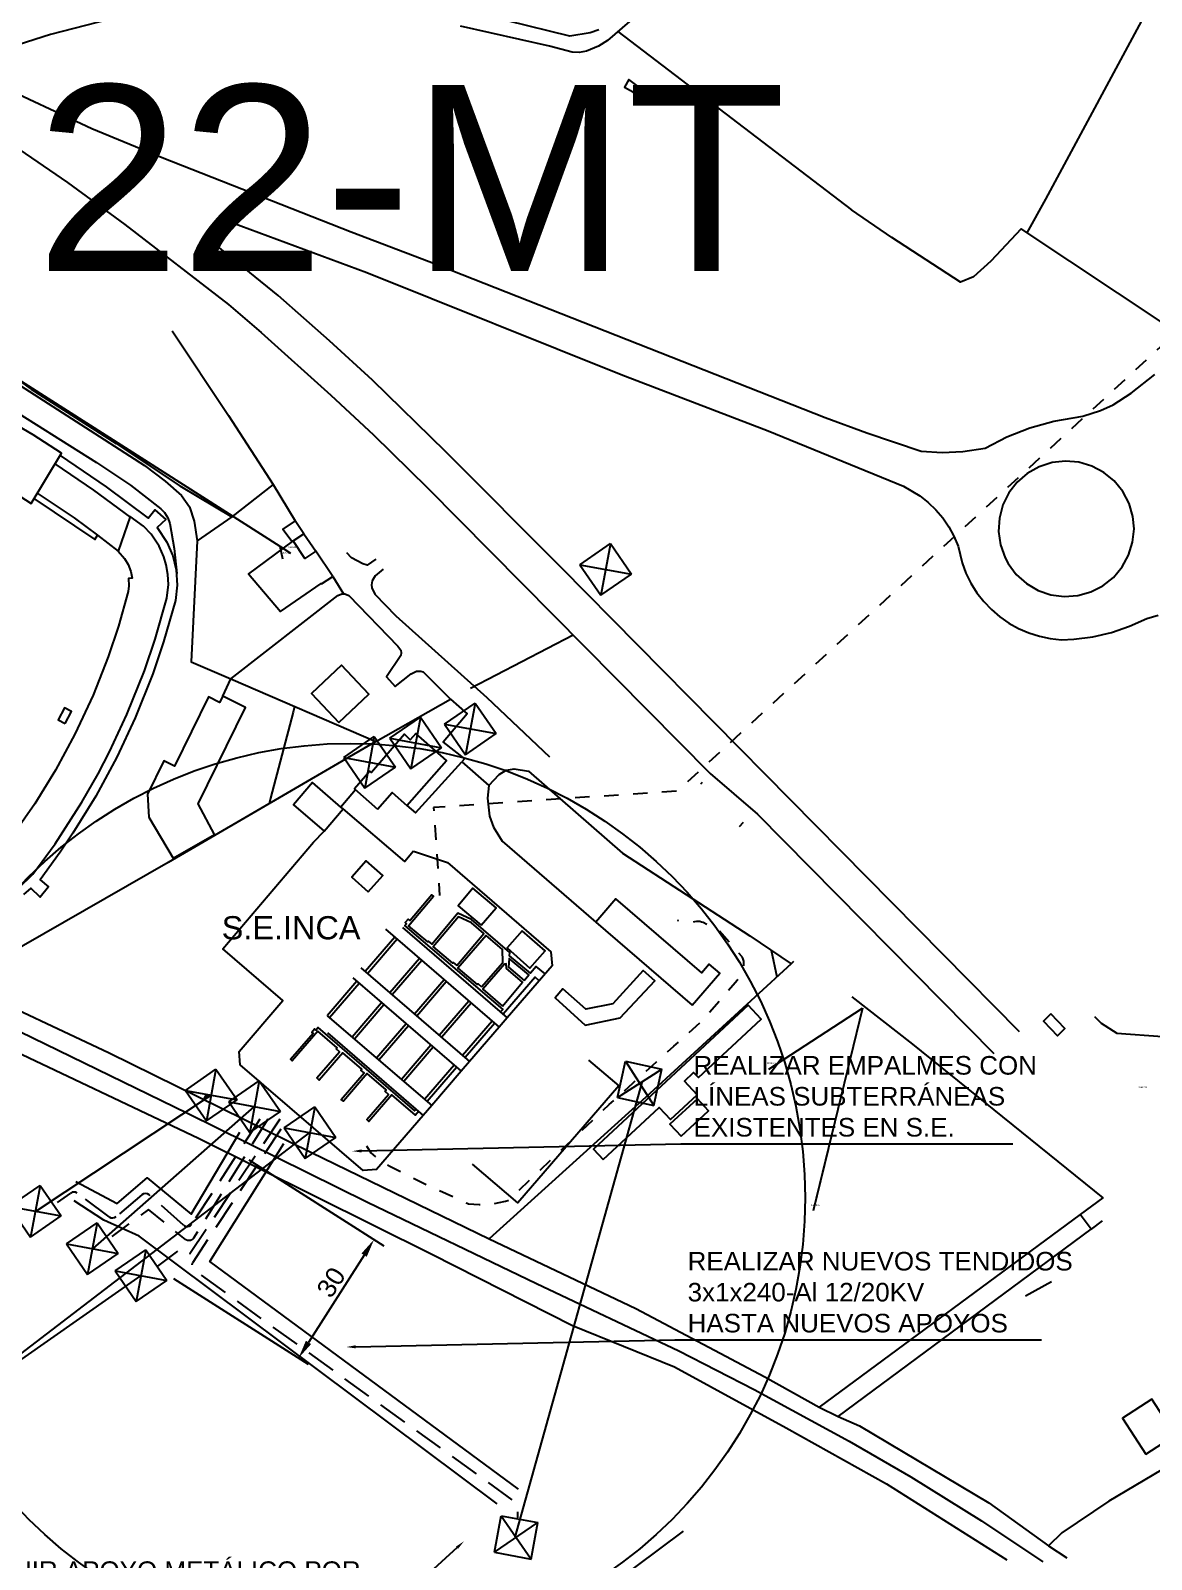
# Model space of a CAD drawing. Header units: millimetres. Extents: x 487814 to 495125, y 4392873 to 4398925.
# Drawn here: x 492955.3 to 493196.5, y 4396120.3 to 4396449.5 of the extents above; entities that cross this region are included whole.
import ezdxf
from ezdxf import colors
from ezdxf.entities.mleader import LeaderData, LeaderLine
from ezdxf.enums import TextEntityAlignment as Align
from ezdxf.math import Vec2, Vec3

# ---------------------------------------------------------------- set-up
doc = ezdxf.new("R2010")
doc.units = ezdxf.units.MM
for name, pattern in [('Tramo_AT__66_S_E_Tra', [6.24, 3.12, -3.12]), ('Tramo_BT__380_A_E_Tr', [2, 1, 1]), ('Tramo_BT__380_A_P_Tr', [2, 1, 1]), ('TRAZOS2', [9.525, 6.35, -3.175])]:
    doc.linetypes.add(name, pattern=pattern)
for name, color, linetype in [('Acometida_rotulo', 7, 'Continuous'), ('Cartografia_Base', 8, 'Continuous'), ('MT_CABLE_DESMUNTATGE', 3, 'TANCA'), ('MT_CABLE_EXISTENT', 5, 'Continuous'), ('MT_CABLE_NOU', 1, 'Continuous'), ('MT_TEXTES', 7, 'Continuous'), ('SITUACIÓ', 4, 'Continuous'), ('Subestacion_rotulo', 100, 'Continuous'), ('Tramo_AT__66_S_E_Trazado', 5, 'Tramo_AT__66_S_E_Tra'), ('Tramo_BT__380_A_E_Trazado', 10, 'Tramo_BT__380_A_E_Tr'), ('Tramo_BT__380_A_P_Trazado', 10, 'Tramo_BT__380_A_P_Tr')]:
    doc.layers.add(name, color=color, linetype=linetype)
doc.styles.get("Standard").update_dxf_attribs({"font": 'arial.ttf'})
doc.linetypes.add('TANCA', pattern='A,1,[136,im3.shx,S=0.1,R=0,X=-0.1,Y=-0.1],0,[136,im3.shx,S=0.1,R=180,X=0.1,Y=0.1],0.0001', length=1.0001)
doc.dimstyles.new('im3', dxfattribs={"dimscale": 2, "dimtxt": 1, "dimasz": 1, "dimexe": 1.25, "dimexo": 0.625, "dimgap": 0.4, "dimtad": 1, "dimdsep": 46, "dimtxsty": 'Standard', "dimcen": 1, "dimclrd": 8, "dimclre": 8, "dimadec": 0, "dimazin": 0, "dimtfac": 1, "dimtmove": 0, "dimatfit": 3, "dimfxl": 1, "dimtfill": 1, "dimarcsym": 0})

# ---------------------------------------------------------------- blocks, each defined once
blk = doc.blocks.new('*D15')
at = {"layer": 'Defpoints', "color": 0, "transparency": 16777216}
for p in [(493001.24, 4396207.08, 134.24), (492984.97, 4396181.53, 224.81), (493012.96, 4396163.7)]:
    blk.add_point(p, dxfattribs=at)
at = {"layer": 'MT_TEXTES', "color": 8, "lineweight": -2, "transparency": 16777216}
for p, q in [((493002.3, 4396206.41), (493031.34, 4396187.9)), ((493027.08, 4396185.87), (493015.11, 4396167.07)), ((492986.02, 4396180.86), (493015.07, 4396162.36))]:
    blk.add_line(p, q, dxfattribs=at)
at = {"layer": 'MT_TEXTES', "color": 8, "transparency": 16777216}
for points in [[(493026.52, 4396186.23), (493027.65, 4396185.51), (493029.23, 4396189.24)], [(493014.55, 4396167.43), (493015.67, 4396166.71), (493012.96, 4396163.7)]]:
    blk.add_solid(points, dxfattribs=at)
at = {"layer": 'MT_TEXTES', "color": 0, "transparency": 16777216, "insert": (493019.98, 4396180.01), "char_height": 4, "attachment_point": 5, "rotation": 57.4977, "bg_fill": 3, "box_fill_scale": 1.1, "bg_fill_color": 256, "bg_fill_true_color": 13158600, "bg_fill_transparency": 0}
blk.add_mtext('30', dxfattribs=at)
blk = doc.blocks.new('TM')
at = {"linetype": 'Continuous', "lineweight": -3}
for p, q in [((0.002, 0.002), (-0.002, -0.002)), ((-0.002, 0.002), (0.002, -0.002)), ((-0.002, 0.002), (-0.002, -0.002)), ((-0.002, 0.002), (0.002, 0.002)), ((0.002, 0.002), (0.002, -0.002)), ((-0.002, -0.002), (0.002, -0.002))]:
    blk.add_line(p, q, dxfattribs=at)

msp = doc.modelspace()

# ---------------------------------------------------------------- linework, layer by layer
at = {"layer": 'Cartografia_Base'}
for p, q in [((493081.71, 4396449.33, 103.56), (493131.99, 4396410.95, 102.14)), ((493007.54, 4396351.82, 111.77), (492998.64, 4396344.83, 114.39)), ((492969.68, 4396340.89, 112.12), (492974.14, 4396337.41, 112.28)), ((493014.08, 4396341.19, 112.17), (493016.71, 4396337.46, 112.17)), ((493020.35, 4396331.97, 113.25), (493022.65, 4396328.26, 113.25)), ((493072.05, 4396319.38, 108.11), (493049.99, 4396307.84, 110.97)), ((493011.8, 4396302.8, 114.44), (493006.94, 4396284.25, 114.44)), ((493012.08, 4396304.02, 112.73), (493011.8, 4396302.8, 112.75)), ((493025.25, 4396286.05, 114.15), (493022.08, 4396282.35, 114.15)), ((493099.86, 4396287.6, 108.22), (493099.47, 4396287.25, 108.22)), ((493006.94, 4396284.25, 112.74), (493006.62, 4396283.03, 112.74)), ((493108.68, 4396278.98, 108.14), (493107.82, 4396278.11, 108.13)), ((493037.74, 4396272.81, 111.86), (493045.06, 4396270.37, 111.86)), ((493031.66, 4396256.04, 111.97), (493056.14, 4396234.94, 111.97)), ((493035.37, 4396256.4, 111.92), (493057.9, 4396236.98, 111.97)), ((493033.66, 4396254.31, 111.82), (493027.3, 4396246.91, 111.89)), ((493034.18, 4396253.86, 111.82), (493027.83, 4396246.46, 111.89)), ((493039, 4396249.7, 111.82), (493032.65, 4396242.31, 111.89)), ((493039.5, 4396249.27, 111.82), (493033.15, 4396241.88, 111.89)), ((493114.71, 4396251.51, 111.67), (493115.93, 4396245.8, 111.66)), ((493026.34, 4396247.74, 111.97), (493049.78, 4396227.55, 112.03)), ((493119.5, 4396249.08, 111.87), (493118.98, 4396248.61, 111.9)), ((492923.54, 4396243.27, 113.23), (492991.43, 4396211.03, 111.9)), ((493025.51, 4396244.82, 111.9), (493019.13, 4396237.39, 111.96)), ((493026.03, 4396244.37, 111.9), (493019.65, 4396236.94, 111.96)), ((493024.63, 4396245.58, 112.03), (493047.98, 4396225.46, 112.03)), ((493044.29, 4396245.15, 111.72), (493037.93, 4396237.75, 111.79)), ((493044.77, 4396244.73, 111.72), (493038.42, 4396237.34, 111.79)), ((493030.85, 4396240.22, 111.9), (493024.48, 4396232.8, 111.96)), ((493031.35, 4396239.79, 111.9), (493024.98, 4396232.37, 111.96)), ((493049.59, 4396240.57, 111.73), (493043.25, 4396233.18, 111.79)), ((493050.1, 4396240.13, 111.89), (493043.75, 4396232.74, 111.95)), ((493019.13, 4396237.39, 112.03), (493041.63, 4396218.09, 112.06)), ((493054.62, 4396236.25, 111.94), (493048.25, 4396228.86, 111.94)), ((493057.9, 4396236.98, 111.97), (493056.14, 4396234.94, 111.97)), ((493019.19, 4396233.76, 112), (493039.79, 4396215.96, 112.06)), ((493036.14, 4396235.66, 111.8), (493029.78, 4396228.26, 111.86)), ((493036.62, 4396235.25, 111.8), (493030.26, 4396227.84, 111.86)), ((493055.16, 4396235.77, 111.91), (493048.8, 4396228.39, 111.88)), ((493056.14, 4396234.94, 112.07), (493049.78, 4396227.55, 112.07)), ((493041.45, 4396231.09, 111.8), (493035.1, 4396223.69, 111.86)), ((493041.96, 4396230.65, 111.96), (493035.61, 4396223.26, 112.02)), ((493046.45, 4396226.78, 111.94), (493040.1, 4396219.4, 111.94)), ((493047, 4396226.3, 111.87), (493040.65, 4396218.93, 111.83)), ((493049.78, 4396227.55, 112.03), (493047.98, 4396225.46, 112.03)), ((493047.98, 4396225.46, 112.07), (493041.63, 4396218.09, 112.07)), ((493041.63, 4396218.09, 112.06), (493039.79, 4396215.96, 112.06)), ((493185.93, 4396193.24, 109.34), (493183.57, 4396191.48, 109.93)), ((493175.06, 4396180.09, 109.4), (493169.42, 4396177.03, 109.56)), ((493174.37, 4396123.29, 109.77), (493178.34, 4396120.68, 110.65))]:
    msp.add_line(p, q, dxfattribs=at)
for points in [[(493266.8, 4396470.25, 105.48), (493268.5, 4396468.02, 105.26), (493268.58, 4396466.51, 105.21), (493268.1, 4396465.39, 105.17), (493237.33, 4396429.47, 102.3), (493199.69, 4396386.07, 102.04), (493168.48, 4396406.84, 101.76), (493161.97, 4396399.85, 102.02), (493158.22, 4396396.49, 102.28), (493155.44, 4396395.32, 102.34), (493140.69, 4396404.98, 102.2), (493131.99, 4396410.95, 102.19)], [(493094.71, 4396460.6, 103.06), (493079.48, 4396447.4, 103.66), (493077.51, 4396446.18, 103.74), (493074.98, 4396445.07, 104.16), (493073.38, 4396444.8, 104.24), (493071.88, 4396444.88, 104.3), (493067.01, 4396446.16, 104.42), (493047.79, 4396450.47, 105.02)], [(493187.12, 4396462.19, 102.46), (493196.43, 4396455.38, 102.3), (493173.75, 4396413.21, 101.26), (493169.74, 4396406, 101.88)], [(492974.68, 4396452.55, 105.94), (492959.55, 4396448.66, 106.09), (492950.85, 4396445.86, 106.53)], [(493077.63, 4396449.65, 103.56), (493075.73, 4396449.01, 103.7), (493071.38, 4396448.31, 103.85), (493057.95, 4396451.63, 104.5)], [(492946.97, 4396438.5, 106.92), (492968.44, 4396428.46, 106.96), (492983.63, 4396422.23, 107.05), (493024.3, 4396406.16, 106.55), (493041.05, 4396399.83, 106.53), (493126.29, 4396366.2, 102.66), (493135.29, 4396362.94, 102.31), (493147, 4396358.96, 102.03), (493151.47, 4396358.71, 101.86), (493155.95, 4396358.92, 101.68), (493160.72, 4396359.64, 101.33), (493165.45, 4396362.06, 101.46), (493170.39, 4396364, 101.59), (493175.5, 4396365.44, 101.72), (493181.79, 4396366.48, 101.98), (493185.59, 4396367.7, 101.98), (493188.31, 4396368.92, 102), (493192.17, 4396371.45, 102.07), (493197.27, 4396375.5, 102.14)], [(493087.94, 4396434.02, 103.27), (493088.72, 4396435.46, 103.15), (493084.08, 4396438.97, 103.47), (493083.12, 4396437.35, 103.58), (493084.45, 4396436.59, 103.51), (493087.94, 4396434.02, 103.27)], [(492936.42, 4396433.93, 106.74), (492938.93, 4396433, 106.6), (492951.62, 4396424.78, 106.45), (492963.24, 4396416.79, 106.38), (492975.59, 4396407.75, 106.43), (492997.87, 4396390.56, 106.89), (493004.89, 4396384.52, 107.06), (493019.94, 4396370.99, 107.39), (493029.07, 4396362.5, 107.59), (493040.74, 4396351.1, 107.86), (493101.53, 4396289.6, 108.32), (493111.75, 4396280.8, 108.14), (493162.61, 4396229.25, 108.56)], [(493168.14, 4396233.96, 108.53), (493069.57, 4396333.87, 108.31), (493044.63, 4396358.86, 107.82), (493028.85, 4396374.24, 107.5), (493019.65, 4396382.7, 107.32), (493008.56, 4396392.51, 107.23), (492995.22, 4396403.35, 106.88), (492995.39, 4396404.96, 106.71), (492995.98, 4396406.26, 106.59), (492996.93, 4396407.33, 106.46), (492998.6, 4396408.23, 106.3), (493027.63, 4396397.45, 106.37), (493082.4, 4396375.5, 103.51), (493114.03, 4396363.34, 102.71), (493143.15, 4396351.46, 101.74), (493146.69, 4396349.37, 101.73), (493148.49, 4396347.94, 101.72), (493150.14, 4396346.34, 101.71), (493151.62, 4396344.58, 101.71), (493152.92, 4396342.68, 101.7), (493154.02, 4396340.66, 101.7), (493154.91, 4396338.54, 101.69), (493155.78, 4396334.91, 101.63), (493156.62, 4396332.67, 101.6), (493157.69, 4396330.53, 101.57), (493158.96, 4396328.5, 101.54), (493160.44, 4396326.62, 101.51), (493162.09, 4396324.89, 101.48), (493163.9, 4396323.33, 101.45), (493165.87, 4396321.96, 101.42), (493167.96, 4396320.79, 101.39), (493170.15, 4396319.84, 101.36), (493172.43, 4396319.11, 101.33), (493174.77, 4396318.62, 101.3), (493177.15, 4396318.36, 101.27), (493179.87, 4396318.48, 101.27), (493183.93, 4396319.01, 101.27), (493187.92, 4396319.93, 101.27), (493191.8, 4396321.26, 101.27), (493195.52, 4396322.96, 101.27), (493198, 4396323.66, 101.29)], [(492892.17, 4396388.28, 111.69), (492902.13, 4396387.74, 111.69), (492904.37, 4396387.48, 111.69), (492921.6, 4396382.91, 111.69), (492925.67, 4396381.53, 111.76), (492931, 4396379.28, 111.87), (492935.95, 4396376.98, 112.03), (492940.45, 4396374.55, 112.17), (492948.67, 4396369.56, 112.17), (492969.48, 4396356.51, 111.86), (492976.79, 4396351.62, 111.94), (492983.32, 4396346.56, 111.93), (492984.1, 4396345.73, 111.93), (492984.81, 4396344.62, 111.93), (492985.23, 4396343.4, 111.93), (492986.22, 4396338.01, 112.1), (492986.75, 4396332.62, 112.27)], [(492904.12, 4396372.39, 111.7), (492910.7, 4396370.19, 111.7), (492918.16, 4396367.38, 111.7), (492923.28, 4396365.25, 111.7), (492930.22, 4396362.09, 111.7), (492937.34, 4396358.5, 111.7), (492943.71, 4396354.97, 111.7), (492948.48, 4396352.13, 111.7), (492955.39, 4396347.69, 111.7), (492961.94, 4396358.57, 111.7), (492955.85, 4396362.46, 111.7), (492949.27, 4396366.37, 111.7), (492941.88, 4396370.4, 111.7), (492935.03, 4396373.81, 111.7), (492926.67, 4396377.59, 111.7), (492921.36, 4396379.77, 111.7), (492913.48, 4396382.72, 111.7), (492907.64, 4396384.69, 111.7), (492903.71, 4396372.53, 111.7), (492904.12, 4396372.39, 111.7)], [(492938.67, 4396384.31, 113.03), (492955.42, 4396372.3, 113.3), (492973.72, 4396360.61, 112.97), (492987.4, 4396351.48, 112.99), (492998.64, 4396344.83, 112.74), (492991.17, 4396339.66, 114.73), (492989.83, 4396313.62, 114.81), (492998.42, 4396309.92, 114.79), (493021.44, 4396327.88, 112.92), (493022.31, 4396328.27, 112.92), (493022.93, 4396328.26, 112.92), (493023.82, 4396327.92, 112.92), (493034.36, 4396317.01, 113.52), (493034.98, 4396316.1, 113.6), (493035.09, 4396315.58, 113.75), (493035, 4396314.96, 114.07), (493031.91, 4396310.38, 115.11), (493033.79, 4396308.29, 115.11), (493037.19, 4396311, 113.55), (493038.39, 4396311.58, 112.9), (493039.27, 4396311.58, 112.85), (493039.82, 4396311.44, 112.82), (493040.23, 4396311.06, 112.82), (493045.67, 4396305.58, 114.04)], [(492985.75, 4396384.86, 110.28), (492997.92, 4396366.62, 111.55), (493007.54, 4396351.82, 112.93), (493012.26, 4396343.94, 112.17)], [(492947.94, 4396376.3, 111.97), (492970.12, 4396362.15, 111.91), (492979.78, 4396355.86, 111.81), (492984.27, 4396352.52, 111.81), (492987.77, 4396349.39, 111.82), (492989.47, 4396346.97, 111.83), (492990.5, 4396343.89, 111.76), (492991.17, 4396339.66, 111.75)], [(492961.63, 4396358.06, 115.94), (492971.58, 4396351.28, 115.86), (492980.61, 4396344.52, 115.78), (492982.05, 4396346.32, 114.99), (492984.38, 4396344.25, 115.83), (492982.51, 4396342.54, 115.94), (492984.65, 4396339.39, 115.94), (492985.93, 4396336.45, 115.94), (492986.65, 4396333.45, 115.94), (492986.86, 4396330.15, 115.94), (492986.47, 4396326.81, 115.94), (492983.93, 4396317.9, 115.91), (492981.59, 4396311.01, 115.88), (492977.81, 4396301.55, 115.85), (492973.86, 4396293.11, 115.81), (492969.3, 4396284.66, 115.78), (492964.42, 4396276.72, 115.74), (492961.65, 4396272.62, 115.73), (492957.32, 4396266.7, 115.7), (492959.18, 4396265.17, 115.01), (492957.32, 4396262.91, 115.74), (492955.34, 4396264.89, 115.74), (492953.76, 4396263.53, 115.75)], [(492960.52, 4396356.21, 115.23), (492968.83, 4396350.59, 115.17), (492976.72, 4396344.78, 115.1)], [(493192.79, 4396342.26, 101.44), (493192.55, 4396344.92, 101.44), (493191.73, 4396347.71, 101.44), (493190.38, 4396350.29, 101.44), (493188.54, 4396352.55, 101.44), (493186.29, 4396354.4, 101.44), (493183.72, 4396355.76, 101.44), (493180.93, 4396356.59, 101.44), (493178.03, 4396356.84, 101.44), (493175.14, 4396356.52, 101.44), (493172.37, 4396355.62, 101.44), (493169.83, 4396354.19, 101.44), (493167.62, 4396352.29, 101.44), (493165.84, 4396349.99, 101.44), (493164.55, 4396347.38, 101.44), (493163.81, 4396344.56, 101.44), (493163.64, 4396341.66, 101.44), (493164.05, 4396338.77, 101.44), (493165.03, 4396336.03, 101.44), (493165.71, 4396334.75, 101.44), (493167.46, 4396332.41, 101.44), (493169.63, 4396330.47, 101.44), (493172.14, 4396329, 101.44), (493174.9, 4396328.06, 101.44), (493177.78, 4396327.69, 101.44), (493180.69, 4396327.89, 101.44), (493183.49, 4396328.67, 101.44), (493186.09, 4396329.99, 101.44), (493188.37, 4396331.8, 101.44), (493190.25, 4396334.03, 101.44), (493191.64, 4396336.58, 101.44), (493192.5, 4396339.36, 101.44), (493192.79, 4396342.26, 101.44)], [(492956.02, 4396348.74, 111.74), (492969.11, 4396339.95, 111.74), (492969.68, 4396340.89, 112.12)], [(492956.74, 4396349.93, 111.68), (492964.65, 4396344.58, 111.61), (492969.68, 4396340.89, 112.12)], [(492952.73, 4396264.97, 114.99), (492955.8, 4396267.88, 115.01), (492960.57, 4396274.43, 115.04), (492966.34, 4396283.4, 115.08), (492969.81, 4396289.5, 115.1), (492972.29, 4396294.26, 115.12), (492976.03, 4396302.28, 115.16), (492979.78, 4396311.65, 115.19), (492982.1, 4396318.49, 115.22), (492984.61, 4396327.3, 115.25), (492984.95, 4396330.23, 115.25), (492984.86, 4396332.43, 115.25), (492984.5, 4396334.48, 115.25), (492983.98, 4396336.23, 115.25), (492982.94, 4396338.54, 115.25), (492981.25, 4396341.06, 115.25), (492979.59, 4396342.83, 115.23), (492976.76, 4396344.92, 115.36), (492974.14, 4396337.41, 112.28), (492975.5, 4396335.88, 112.27), (492976.28, 4396334.57, 112.26), (492976.85, 4396333.06, 112.25), (492977.14, 4396331.64, 112.24), (492976.36, 4396331.57, 111.82), (492976.42, 4396329.97, 111.82), (492976.26, 4396328.76, 111.82), (492974.18, 4396321.28, 111.81), (492971.98, 4396314.65, 111.81), (492968.77, 4396306.46, 111.8), (492964.85, 4396298.02, 111.79), (492960.67, 4396290.28, 111.79), (492956.18, 4396283.02, 111.78), (492951.89, 4396276.87, 111.77)], [(493020.35, 4396331.97, 111.03), (493016.71, 4396337.46, 110.57), (493014.3, 4396335.86, 110.9), (493011.78, 4396339.67, 111.13), (493014.08, 4396341.19, 111.44), (493012.26, 4396343.94, 112.17), (493009.62, 4396342.19, 111.82), (493011.59, 4396339.53, 111.1), (493002.17, 4396332.59, 111.98), (493009.08, 4396324.46, 112.56), (493017.85, 4396330.5, 111.34), (493017.93, 4396330.37, 111.35), (493020.35, 4396331.97, 111.03)], [(493029.62, 4396335.72, 113.18), (493027.74, 4396334.44, 112.65), (493026.82, 4396334.73, 112.65), (493024.39, 4396335.98, 112.4), (493023.33, 4396337.11, 112.4)], [(493031.21, 4396333.54, 113.3), (493029.47, 4396332.13, 112.86), (493028.82, 4396331.08, 112.65), (493028.65, 4396330.17, 112.49), (493028.72, 4396329.52, 112.38), (493029.41, 4396328.17, 112.12), (493033.92, 4396323.54, 112.26), (493053.51, 4396305.9, 111.46), (493066.95, 4396293.17, 110.55)], [(492772.51, 4396320.7, 116.47), (492815.65, 4396300.14, 116.02), (492871.59, 4396273.01, 113.91), (492923.66, 4396248.46, 113.31), (492947.29, 4396236.72, 113.2), (492989.09, 4396216.44, 112.57), (493027.8, 4396197.27, 111.91), (493064.17, 4396179.73, 111.7), (493094.8, 4396165.27, 111.16), (493111.03, 4396156.91, 111.17), (493131.46, 4396145.81, 111.07), (493144.72, 4396138.15, 110.87), (493159.95, 4396128.69, 110.31), (493173.16, 4396119.82, 109.7)], [(493021.65, 4396300.53, 112.94), (493028.12, 4396306.62, 112.94), (493022.23, 4396312.87, 112.94), (493015.76, 4396306.78, 112.93), (493021.65, 4396300.53, 112.94)], [(492996.64, 4396306.19, 115.06), (492998.42, 4396309.92, 114.98), (493029.63, 4396296.44, 114.86), (493045.67, 4396305.58, 114.04)], [(492996.64, 4396306.19, 112.72), (492995.97, 4396304.84, 112.74), (492993.55, 4396306.04, 112.69), (492986.24, 4396291.17, 112.86), (492984, 4396292.28, 112.89), (492980.45, 4396285.1, 112.79), (492980.75, 4396280.19, 112.71), (492986, 4396271.31, 112.54), (492994.91, 4396276.42, 112.55), (492991.35, 4396283.01, 112.69), (493001.53, 4396303.77, 112.82), (492996.64, 4396306.19, 112.72)], [(493045.67, 4396305.58, 114.04), (493049.28, 4396302.38, 112.25), (493044.12, 4396296.3, 112.4), (493048.68, 4396292.75, 112.54), (493048.1, 4396292.11, 112.54)], [(492962.71, 4396300.32, 111.76), (492964.08, 4396302.93, 111.2), (492962.61, 4396303.7, 111.03), (492961.24, 4396301.09, 111.03), (492962.71, 4396300.32, 111.76)], [(493029.63, 4396296.44, 112.99), (492984.93, 4396270.39, 112.98), (492940.05, 4396244.71, 114.52), (492941.38, 4396243.92, 112.79), (492972.17, 4396229.39, 112.47), (493015.78, 4396207.95, 112.13), (493054.03, 4396189.38, 111.68)], [(493029.99, 4396281.91, 112.45), (493033.11, 4396285.47, 112.26), (493036.28, 4396282.69, 112.03), (493044.79, 4396292.4, 111.5), (493038.21, 4396298.18, 111.99), (493037, 4396296.81, 112.06), (493035.75, 4396298.02, 112.16), (493028.69, 4396289.75, 112.59), (493028.34, 4396290.06, 112.62), (493025.02, 4396286.27, 112.64), (493029.99, 4396281.91, 112.45)], [(493036.28, 4396282.69, 112.54), (493038.11, 4396281.07, 112.54), (493048.1, 4396292.11, 112.54)], [(493048.1, 4396292.11, 112.54), (493053.93, 4396286.95, 112.24), (493056.18, 4396289.37, 112.24), (493057.64, 4396290.29, 112.24), (493059.35, 4396290.57, 112.24), (493062.47, 4396290.05, 113.02), (493082.71, 4396272.44, 111.83), (493110.11, 4396254.63, 111.98), (493118.98, 4396248.61, 111.9)], [(493022.08, 4396282.35, 112.51), (493015.94, 4396287.61, 112.62), (493011.87, 4396282.85, 112.56), (493018.51, 4396277.17, 112.42), (493022.58, 4396281.93, 112.51), (493022.08, 4396282.35, 112.51)], [(493053.93, 4396286.95, 111.67), (493053.63, 4396284.27, 111.75), (493054.06, 4396280.41, 111.88), (493054.92, 4396277.98, 111.88), (493056.78, 4396274.98, 111.87), (493076.99, 4396257.58, 112.01)], [(493037.74, 4396272.81, 112.27), (493035.81, 4396270.62, 112.34), (493022.58, 4396281.93, 112.34)], [(493039.79, 4396215.96, 112.06), (493029.71, 4396204.28, 112.06), (493026.88, 4396204.11, 112.06), (493000.39, 4396226.84, 112.12), (493000.17, 4396229.73, 112.12), (493009.59, 4396240.71, 112.12), (492996.67, 4396251.81, 112.25), (493016.16, 4396274.78, 112.26), (493018.51, 4396277.17, 112.42)], [(493027.96, 4396264.1, 115.1), (493031.08, 4396267.59, 114.99), (493027.53, 4396270.76, 114.99), (493024.41, 4396267.27, 114.99), (493027.96, 4396264.1, 115.1)], [(493045.06, 4396270.37, 111.96), (493067.27, 4396251.16, 112.07), (493067.56, 4396248.19, 112.07), (493057.9, 4396236.98, 112.07)], [(493066.02, 4396246.41, 111.93), (493064.11, 4396248.01, 111.93), (493062.88, 4396246.57, 111.93), (493058.38, 4396250.31, 111.93), (493058.42, 4396251.02, 111.93), (493050.22, 4396258.15, 111.93), (493047.27, 4396259.47, 111.92), (493041.71, 4396252.84, 111.95), (493040.93, 4396253.5, 111.95), (493040.76, 4396253.3, 111.95), (493036.63, 4396256.77, 111.92), (493041.99, 4396263.16, 111.92), (493041.62, 4396263.47, 111.92), (493036.96, 4396257.91, 111.86), (493036.59, 4396258.22, 111.86), (493035.94, 4396257.45, 111.86), (493036.21, 4396257.22, 111.86), (493035.83, 4396256.77, 111.99), (493056.91, 4396238.72, 111.97), (493056.46, 4396238.22, 111.98)], [(493052.3, 4396256.88, 111.94), (493055.49, 4396260.65, 112.05), (493050.51, 4396264.87, 112.05), (493047.32, 4396261.1, 112.05), (493052.3, 4396256.88, 111.94)], [(493097.69, 4396239.72, 112.01), (493103.61, 4396246.58, 112.03), (493101.37, 4396248.51, 112.06), (493099.74, 4396246.62, 112.06), (493081.28, 4396262.55, 111.93), (493076.99, 4396257.58, 112.01), (493097.69, 4396239.72, 112.01)], [(493047.02, 4396248.25, 111.97), (493052.86, 4396255.12, 111.97), (493050.16, 4396257.42, 111.97), (493047.43, 4396258.67, 111.97), (493041.96, 4396252.24, 111.97), (493046.1, 4396248.72, 111.97), (493046.25, 4396248.9, 111.97), (493047.02, 4396248.25, 111.97)], [(493061.13, 4396255.72, 112.05), (493057.85, 4396252.02, 111.95), (493062.77, 4396247.66, 111.95), (493066.05, 4396251.36, 111.95), (493061.13, 4396255.72, 112.05)], [(493052.37, 4396243.64, 111.97), (493056.91, 4396248.9, 111.97), (493056.85, 4396251.65, 111.97), (493053.32, 4396254.7, 111.97), (493047.26, 4396247.68, 111.97), (493051.43, 4396244.11, 111.97), (493051.61, 4396244.3, 111.97), (493052.37, 4396243.64, 111.97)], [(493061.54, 4396244.99, 111.92), (493062.52, 4396246.21, 111.97), (493058.28, 4396249.75, 111.98), (493058.19, 4396247.86, 111.98), (493061.54, 4396244.99, 111.92)], [(493056.83, 4396239.47, 111.98), (493061.16, 4396244.62, 111.96), (493057.76, 4396247.56, 111.96), (493057.69, 4396248.57, 111.96), (493057.32, 4396248.54, 111.97), (493052.62, 4396243.11, 111.97), (493056.83, 4396239.47, 111.98)], [(493118.98, 4396248.61, 111.9), (493087.75, 4396219.86, 112.93), (493054.03, 4396189.38, 112.93), (493085.54, 4396174.34, 110.6), (493113.3, 4396159.68, 110.59), (493125.01, 4396153.11, 110.75)], [(493074.67, 4396235.41, 111.85), (493082.21, 4396236.97, 112.01), (493089.65, 4396244.95, 112.02), (493087.11, 4396247.14, 112.02), (493080.58, 4396239.94, 111.9), (493074.83, 4396238.81, 111.82), (493069.86, 4396243.2, 111.82), (493068.18, 4396241.25, 111.85), (493074.67, 4396235.41, 111.85)], [(493064.75, 4396244.92, 111.98), (493063.87, 4396245.69, 111.98), (493057, 4396237.74, 111.98)], [(493078.52, 4396206.43, 110.89), (493090.58, 4396217.67, 111.16), (493093, 4396215.06, 110.97), (493098.74, 4396220.38, 111.74), (493096.07, 4396223.34, 111.72), (493097.98, 4396225.2, 111.81), (493099.05, 4396224.09, 111.7), (493112.56, 4396236.67, 110.79), (493109.76, 4396239.68, 111.19), (493076.43, 4396208.66, 110.99), (493078.52, 4396206.43, 110.89)], [(493132.05, 4396241.5, 109.91), (493145.11, 4396231.27, 110.58), (493186.06, 4396198.18, 110.03), (493181.23, 4396194.61, 109.9)], [(493174.92, 4396237.79, 110.81), (493173.32, 4396236.25, 110.81), (493176.33, 4396233.11, 110.81), (493177.93, 4396234.65, 110.81), (493174.92, 4396237.79, 110.81)], [(493184.26, 4396237.24, 106.83), (493185.75, 4396235.82, 106.88), (493189.12, 4396233.66, 106.82), (493228.39, 4396230.82, 104.42)], [(493038.81, 4396216.8, 111.81), (493038.12, 4396216, 111.81), (493033.04, 4396220.38, 111.98), (493028.11, 4396214.66, 111.92), (493027.67, 4396215.04, 111.92), (493032.34, 4396220.46, 111.94), (493031.58, 4396221.12, 111.94), (493031.85, 4396221.43, 111.94), (493027.76, 4396224.96, 111.94), (493022.62, 4396219, 111.94), (493022.16, 4396219.4, 111.94), (493027.06, 4396225.09, 111.95), (493026.38, 4396225.68, 111.95), (493026.61, 4396225.94, 111.95), (493022.53, 4396229.45, 111.94), (493017.44, 4396223.55, 111.94), (493016.9, 4396224.01, 111.94), (493021.78, 4396229.67, 111.94), (493021.09, 4396230.27, 111.94), (493021.28, 4396230.5, 111.94), (493017.09, 4396234.11, 111.94), (493011.59, 4396227.72, 111.94), (493011.23, 4396228.03, 111.94), (493016.09, 4396233.66, 111.94), (493015.81, 4396233.9, 111.94), (493016.38, 4396234.56, 111.94), (493016.68, 4396234.3, 111.94), (493017.15, 4396234.85, 111.94), (493037.96, 4396216.92, 111.94), (493038.27, 4396217.28, 111.94)], [(493075.41, 4396227.86, 111.93), (493081.93, 4396222.3, 111.93), (493060.15, 4396197.1, 112.2), (493050.43, 4396205.48, 112.07)], [(492993.64, 4396219.79, 112.12), (492992.93, 4396220.14, 112.13), (492992.49, 4396219.4, 112.13)], [(493095.29, 4396211.5, 111.57), (493101.24, 4396216.96, 111.57), (493098.86, 4396219.55, 111.57), (493092.91, 4396214.09, 111.57), (493095.29, 4396211.5, 111.57)], [(492991.43, 4396211.03, 111.34), (493041.67, 4396186.04, 111.15), (493071.9, 4396170.72, 110.32), (493093.89, 4396161.78, 110.06)], [(493129.13, 4396151.14, 110.36), (493183.57, 4396191.48, 109.93), (493181.23, 4396194.61, 109.93), (493125.01, 4396153.11, 110.75), (493129.13, 4396151.14, 110.36)], [(493279.43, 4396184.86, 105.44), (493262.96, 4396179.48, 104.53), (493238.96, 4396165.84, 109.02), (493228.31, 4396159.41, 109.4), (493209.89, 4396146.22, 110.1), (493187.36, 4396132.86, 109.64), (493177.28, 4396126.08, 109.26), (493174.37, 4396123.29, 109.77)], [(493093.89, 4396161.78, 110.56), (493117.92, 4396148.67, 110.56), (493139.5, 4396136.61, 110.63), (493165.39, 4396120.26, 109.93)], [(493195.34, 4396143.03, 109.93), (493201.66, 4396147.12, 109.95), (493196.64, 4396154.86, 109.83), (493190.32, 4396150.75, 109.81), (493195.34, 4396143.03, 109.93)], [(493129.13, 4396151.14, 110.36), (493133.68, 4396149.11, 110.36), (493161.51, 4396132.51, 109.9), (493174.37, 4396123.29, 109.77)], [(493095.73, 4396126.44, 109.97), (493075.11, 4396110.99, 110.18), (493073.12, 4396108.84, 110.18), (493073.58, 4396108.14, 110.18)]]:
    msp.add_polyline3d(points, dxfattribs=at)
at = {"layer": 'MT_CABLE_DESMUNTATGE'}
for points in [[(493086.82, 4396223.01), (493059.55, 4396125.17)], [(492994.17, 4396220.32), (492956.3, 4396195.18)], [(492968.71, 4396187.22), (493003.5, 4396217.85)], [(492933.82, 4396149.86), (493015.42, 4396212.25)]]:
    msp.add_lwpolyline(points, dxfattribs=at)
at = {"layer": 'MT_CABLE_NOU', "linetype": 'TRAZOS2'}
for p, q in [((492963.91, 4396199.23), (492960.98, 4396197.17)), ((492972.21, 4396194.1), (492965.32, 4396199.22)), ((492979.24, 4396198.85), (492973.7, 4396194.15))]:
    msp.add_line(p, q, dxfattribs=at)
at = {"layer": 'MT_CABLE_NOU', "linetype": 'Continuous'}
for p, q in [((492971.09, 4396193.38), (492964.64, 4396197.55)), ((492978.68, 4396189.97), (492971.09, 4396193.38))]:
    msp.add_line(p, q, dxfattribs=at)
at = {"layer": 'MT_CABLE_NOU'}
msp.add_lwpolyline([(492979.05, 4396181.46), (492933.82, 4396149.86)], dxfattribs=at)
for centre, start, end in [((492964.61, 4396198.25), 53.3959, 125.1879), ((492980.02, 4396197.94), 48.5633, 130.2831), ((492972.92, 4396195.07), 233.3959, 310.2831)]:
    msp.add_arc(centre, 1.2, start, end, dxfattribs=at)
at = {"layer": 'SITUACIÓ', "color": 4}
msp.add_circle((493024.15, 4396198.18, 138.15), 97.87, dxfattribs=at)
at = {"layer": 'Tramo_AT__66_S_E_Trazado', "flags": 128}
for points in [[(493369.92, 4396539.1), (493309.62, 4396483.64), (493094.54, 4396285.8), (493042.05, 4396282.21), (493043.06, 4396267.7), (493043.33, 4396263.32)], [(493027.56, 4396209.41), (493028.55, 4396207.91), (493029.89, 4396206.69), (493030.54, 4396206.27), (493031.19, 4396205.87), (493032.62, 4396205.05), (493033.9, 4396204.4), (493034.95, 4396203.87), (493040.26, 4396201.16), (493049.28, 4396197.02), (493049.56, 4396196.94), (493050.73, 4396196.82), (493051.86, 4396196.77), (493052.83, 4396196.78), (493053.62, 4396196.82), (493055.11, 4396196.98), (493056.14, 4396197.17), (493057.5, 4396197.49), (493057.98, 4396197.62), (493058.24, 4396197.73), (493058.44, 4396197.87), (493064.42, 4396203.65), (493068.83, 4396207.84), (493072.19, 4396211), (493076.86, 4396215.45), (493079.83, 4396218.29), (493081.68, 4396219.97), (493084.91, 4396222.88), (493089.18, 4396226.72), (493093.76, 4396230.85), (493099.69, 4396236.2), (493106.98, 4396244.6), (493107.36, 4396245.06), (493107.77, 4396245.67), (493108.15, 4396246.31), (493108.5, 4396247.08), (493108.74, 4396247.78), (493108.8, 4396248), (493108.84, 4396248.41), (493108.83, 4396248.98), (493108.79, 4396249.15), (493108.58, 4396249.82), (493108.45, 4396250.1), (493107.11, 4396251.62), (493104.1, 4396255.04), (493103.57, 4396255.64), (493103.42, 4396255.78), (493103.26, 4396255.88), (493100.05, 4396257.45), (493099.71, 4396257.59), (493099.32, 4396257.68), (493098.96, 4396257.71), (493098.6, 4396257.68), (493098.22, 4396257.62), (493096.57, 4396257.4), (493094.55, 4396257.91)]]:
    msp.add_lwpolyline(points, dxfattribs=at)
at = {"layer": 'Tramo_BT__380_A_E_Trazado', "flags": 128}
for points in [[(492892.25, 4396412.9), (492892.34, 4396412.85), (493008.92, 4396338.5)], [(493134.35, 4396239.04), (493123.73, 4396195.37)], [(493126.94, 4396208.58), (493123.73, 4396195.37)]]:
    msp.add_lwpolyline(points, dxfattribs=at)
at = {"layer": 'Tramo_BT__380_A_P_Trazado', "flags": 128}
for points in [[(493008.92, 4396338.5), (493009.5, 4396335.79)], [(493008.92, 4396338.5), (493011.25, 4396336.99)], [(493114.22, 4396225.91), (493134.35, 4396239.04)]]:
    msp.add_lwpolyline(points, dxfattribs=at)

# ---------------------------------------------------------------- block references
at = {"layer": 'MT_CABLE_DESMUNTATGE', "color": 8, "zscale": 2000}
for p, xscale, yscale, rotation in [((493086.39, 4396222.84), 2000.000000000158, 1999.999999999949, 77.7804404041469), ((492994.17, 4396220.32), 2000.000000000123, 2000, 34.54811898855665), ((493003.5, 4396217.85), 2000.000000000123, 2000, 34.54811898855665)]:
    msp.add_blockref('TM', p, dxfattribs=dict(at, xscale=xscale, yscale=yscale, rotation=rotation))
at = {"layer": 'MT_CABLE_EXISTENT', "color": 8, "xscale": 2000.000000000123, "yscale": 2000, "zscale": 2000, "rotation": 34.54811898855665}
for p in [(493079.05, 4396333.49), (493049.96, 4396299.17, -112.12), (493038.17, 4396296.12, -112.12), (493028.25, 4396291.99, -112.12)]:
    msp.add_blockref('TM', p, dxfattribs=at)
at = {"layer": 'MT_CABLE_NOU', "color": 8, "zscale": 2000}
for p, xscale, yscale, rotation in [((492956.32, 4396195.33), 2000.000000000123, 2000, 34.54811898855665), ((492968.57, 4396187.24), 2000.000000000123, 2000, 34.54811898855665), ((493059.82, 4396125.1), 2000.000000000081, 2000.000000000063, 79.51827708903238)]:
    msp.add_blockref('TM', p, dxfattribs=dict(at, xscale=xscale, yscale=yscale, rotation=rotation))

# ---------------------------------------------------------------- texts
at = {"layer": 'Acometida_rotulo'}
for s, p in [('0183495', (493010.82, 4396338.02)), ('0183478', (493009.07, 4396336.82)), ('0181767', (493113.79, 4396226.94)), ('0181763', (493193.74, 4396221.75)), ('0562805', (493123.23, 4396196.37)), ('0562805', (493123.23, 4396196.37))]:
    msp.add_text(s, height=0.35, dxfattribs=at).set_placement(p, align=Align.BOTTOM_LEFT)
at = {"layer": 'SITUACIÓ', "color": 4}
msp.add_text('22-MT', height=40, dxfattribs=at).set_placement((492956.43, 4396385.78, 1.89), align=Align.BOTTOM_LEFT)
at = {"layer": 'Subestacion_rotulo'}
msp.add_text('S.E.INCA', height=5, dxfattribs=at).set_placement((492996.42, 4396252.35, -112.14), align=Align.BOTTOM_LEFT)

# ---------------------------------------------------------------- leaders
at = {"layer": 'MT_TEXTES'}
ml = msp.add_multileader_mtext('Standard', dxfattribs=at)
ml.set_content('SUSTITUIR APOYO METÁLICO POR\\PNUEVO APOYO C4500/14m + CAS', color=256)
ml.set_leader_properties(color=8)
ml.build(insert=Vec2(0, 0))
ml.multileader.update_dxf_attribs({"text_left_attachment_type": 5, "text_right_attachment_type": 5, "dogleg_length": 0.36, "arrow_head_size": 2, "scale": 2})
ctx = ml.context
ctx.base_point, ctx.scale, ctx.arrow_head_size, ctx.plane_origin = Vec3(492917.85, 4396106.41), 2, 2, Vec3(493143.39, 4396017.65)
ctx.left_attachment, ctx.right_attachment, ctx.text_align_type = 5, 5, 2
notes = []
notes.append((ctx, [(0, (1, 1, 0), (493029.04, 4396106.41), (-1, 0), 0.72, [(0, [(493048.57, 4396124.25)], 0, [])])]))
ctx.mtext.insert, ctx.mtext.alignment, ctx.mtext.flow_direction = Vec3(493026.32, 4396119.93), 3, 5
for ctx, leaders in notes:
    for number, flags, end, landing, length, lines in leaders:
        leader = LeaderData()
        leader.index, (leader.has_last_leader_line, leader.has_dogleg_vector, leader.attachment_direction) = number, flags
        leader.last_leader_point, leader.dogleg_vector, leader.dogleg_length = Vec3(end), Vec3(landing), length
        for number, points, colour, breaks in lines:
            line = LeaderLine()
            line.index, line.vertices, line.color, line.breaks = number, Vec3.list(points), colors.encode_raw_color(colour), breaks
            leader.lines.append(line)
        ctx.leaders.append(leader)

# ---------------------------------------------------------------- next in the draw order: dimensions: what is measured, and where the dimension line sits
dim = msp.add_linear_dim(base=(493012.96, 4396163.7, -134.24), p1=(493001.24, 4396207.08), p2=(492984.97, 4396181.53, 90.57), angle=237.4977, dimstyle='im3', override={"dimtxt": 2, "dimasz": 2, "dimdec": 0}, dxfattribs=at)
dim.commit()
dim.dimension.update_dxf_attribs({"geometry": '*D15', "text_midpoint": (493022.37, 4396178.48, -134.24), "dimtype": 161})

# ---------------------------------------------------------------- next in the draw order: linework, layer by layer
at = {"layer": 'MT_CABLE_NOU', "linetype": 'TRAZOS2'}
for p, q in [((493004.65, 4396215.13), (492990, 4396192.56)), ((492988.2, 4396192.32), (492980.81, 4396198.83))]:
    msp.add_line(p, q, dxfattribs=at)
at = {"layer": 'MT_CABLE_NOU', "linetype": 'Continuous'}
msp.add_line((493055.75, 4396132.33), (492978.68, 4396189.97), dxfattribs=at)
at = {"layer": 'MT_CABLE_NOU', "linetype": 'TRAZOS2', "flags": 128}
for points in [[(493006.37, 4396215.13), (492990.39, 4396189.55, -0.450299), (492988.61, 4396189.25), (492980.68, 4396195.67), (492972.76, 4396189.9)], [(493008.93, 4396215.13), (492989.58, 4396186.13, -0.455116), (492987.78, 4396185.9), (492986.89, 4396186.69), (492982.6, 4396183.48)], [(493009.15, 4396212.99), (492990.2, 4396184.29, 0.401776), (492990.5, 4396182.65), (493060.12, 4396132.3), (493060.12, 4396129.31)]]:
    msp.add_lwpolyline(points, format="xyb", dxfattribs=at)
at = {"layer": 'MT_CABLE_NOU', "linetype": 'Continuous'}
for points in [[(492965.02, 4396201.73), (492973.94, 4396196.99), (492980.39, 4396202.48), (492989.88, 4396194.71), (493000.32, 4396212.34)], [(493060.31, 4396135.51), (492993.87, 4396184.47), (493009.81, 4396209.88)]]:
    msp.add_lwpolyline(points, dxfattribs=at)
at = {"layer": 'MT_CABLE_NOU'}
msp.add_arc((492988.99, 4396193.22), 1.2, 228.5633, 327.002, dxfattribs=at)

# ---------------------------------------------------------------- next in the draw order: block references
at = {"layer": 'MT_CABLE_DESMUNTATGE', "color": 8, "xscale": 2000.000000000123, "yscale": 2000, "zscale": 2000, "rotation": 34.54811898855665}
msp.add_blockref('TM', (493015.42, 4396212.25), dxfattribs=at)
at = {"layer": 'MT_CABLE_NOU', "color": 8, "xscale": 2000.000000000123, "yscale": 2000, "zscale": 2000, "rotation": 34.54811898855665}
msp.add_blockref('TM', (492979.05, 4396181.46), dxfattribs=at)

# ---------------------------------------------------------------- next in the draw order: leaders
at = {"layer": 'MT_TEXTES'}
ml = msp.add_multileader_mtext('Standard', dxfattribs=at)
ml.set_content('REALIZAR EMPALMES CON \\PLÍNEAS SUBTERRÁNEAS \\PEXISTENTES EN S.E.', color=256)
ml.set_leader_properties(color=8)
ml.build(insert=Vec2(0, 0))
ml.multileader.update_dxf_attribs({"text_left_attachment_type": 5, "text_right_attachment_type": 5, "dogleg_length": 0.36, "arrow_head_size": 2, "scale": 2})
ctx = ml.context
ctx.base_point, ctx.scale, ctx.arrow_head_size, ctx.plane_origin = Vec3(493096, 4396209.83), 2, 2, Vec3(493299.63, 4396121.07)
ctx.left_attachment, ctx.right_attachment = 5, 5
notes = []
notes.append((ctx, [(1, (1, 1, 0), (493095.28, 4396209.83), (1, 0), 0.72, [(0, [(493024.54, 4396208.25)], 0, [])])]))
ctx.mtext.insert, ctx.mtext.flow_direction = Vec3(493098, 4396228.73), 5
ml = msp.add_multileader_mtext('Standard', dxfattribs=at)
ml.set_content('REALIZAR NUEVOS TENDIDOS\\P3x1x240-Al 12/20KV\\PHASTA NUEVOS APOYOS', color=256)
ml.set_leader_properties(color=8)
ml.build(insert=Vec2(0, 0))
ml.multileader.update_dxf_attribs({"text_left_attachment_type": 5, "text_right_attachment_type": 5, "dogleg_length": 0.36, "arrow_head_size": 2, "scale": 2})
ctx = ml.context
ctx.base_point, ctx.scale, ctx.arrow_head_size, ctx.plane_origin = Vec3(493094.71, 4396167.66), 2, 2, Vec3(493298.34, 4396078.91)
ctx.left_attachment, ctx.right_attachment = 5, 5
notes.append((ctx, [(1, (1, 1, 0), (493093.99, 4396167.66), (1, 0), 0.72, [(0, [(493023.25, 4396166.08)], 0, [])])]))
ctx.mtext.insert, ctx.mtext.flow_direction = Vec3(493096.71, 4396186.56), 5
for ctx, leaders in notes:
    for number, flags, end, landing, length, lines in leaders:
        leader = LeaderData()
        leader.index, (leader.has_last_leader_line, leader.has_dogleg_vector, leader.attachment_direction) = number, flags
        leader.last_leader_point, leader.dogleg_vector, leader.dogleg_length = Vec3(end), Vec3(landing), length
        for number, points, colour, breaks in lines:
            line = LeaderLine()
            line.index, line.vertices, line.color, line.breaks = number, Vec3.list(points), colors.encode_raw_color(colour), breaks
            leader.lines.append(line)
        ctx.leaders.append(leader)

doc.saveas('drawing.dxf')
